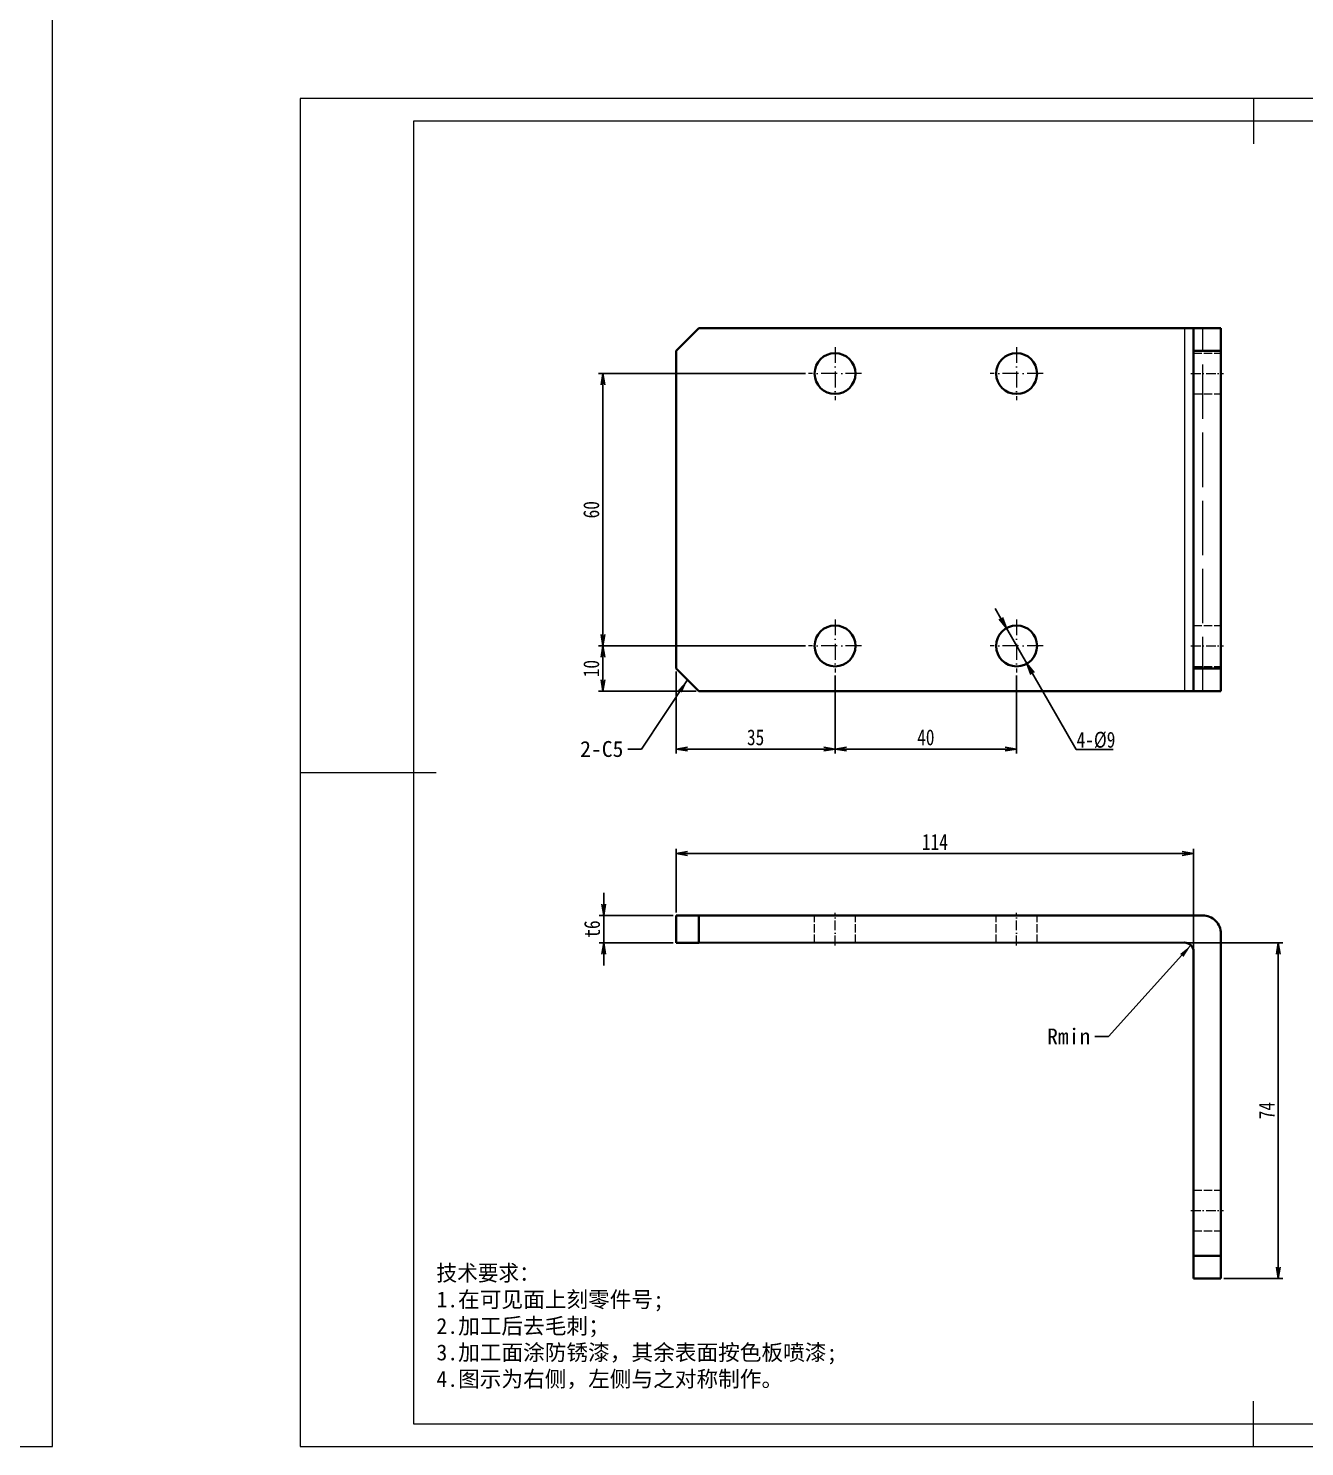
# Model space of a CAD drawing. Header units: millimetres. Extents: x -15766 to 80009, y -9701 to 15159.
# Drawn here: x -10271.5 to -9990.3, y 13253.7 to 13566.2 of the extents above; entities that cross this region are included whole.
import ezdxf

# ---------------------------------------------------------------- set-up
doc = ezdxf.new("R2010")
doc.units = ezdxf.units.MM
for name, pattern in [('CENTER-HOKUTO_1', [16, 13, -1, 1, -1]), ('DASHDOT', [18.5, 12, -3, 0.5, -3]), ('DASHED', [15, 12, -3]), ('HIDDEN-HOKUTO_1', [2, 1, -1])]:
    doc.linetypes.add(name, pattern=pattern)
doc.layers.get('DEFPOINTS').update_dxf_attribs({"lineweight": 18})
for name, color, linetype, lineweight in [('AM_7', 2, 'CENTER-HOKUTO_1', 18), ('AM_HID', 1, 'HIDDEN-HOKUTO_1', 18), ('AM_VIS', 7, 'Continuous', 18), ('CDRAFT0', 7, 'Continuous', 18), ('DIM', 253, 'Continuous', 20), ('title_frame', 7, 'Continuous', 18), ('word_dim', 9, 'Continuous', 18), ('粗实线层_1', 7, 'Continuous', 15)]:
    doc.layers.add(name, color=color, linetype=linetype, lineweight=lineweight)
doc.styles.add('DIM', font='', dxfattribs={"width": 0.8})
doc.styles.get('DIM').set_extended_font_data('NSimSun')
doc.dimstyles.new('1-1', dxfattribs={"dimtxt": 3.5, "dimasz": 3, "dimexe": 1, "dimexo": 0, "dimgap": 1, "dimtad": 1, "dimdsep": 46, "dimtxsty": 'DIM', "dimblk": '_CAXARROW', "dimcen": 0, "dimdle": 6, "dimclrd": 256, "dimclre": 256, "dimclrt": 3, "dimazin": 2, "dimtfac": 0.707107, "dimtmove": 0, "dimatfit": 3, "dimfxl": 0, "dimfrac": 2, "dimtolj": 1, "dimarcsym": 0})
doc.dimstyles.new('1-1$0', dxfattribs={"dimtxt": 3.5, "dimasz": 2.5, "dimexe": 1, "dimexo": 0.625, "dimgap": 0.8, "dimtad": 1, "dimdsep": 46, "dimtxsty": 'DIM', "dimblk": 'OPEN', "dimcen": 0, "dimdle": 5, "dimclrd": 256, "dimclre": 256, "dimclrt": 3, "dimazin": 3, "dimtfac": 0.5, "dimtmove": 0, "dimatfit": 3, "dimldrblk": 'OPEN', "dimfxl": 0, "dimtolj": 1, "dimarcsym": 0})
doc.dimstyles.new('1-1$3', dxfattribs={"dimtxt": 3.5, "dimasz": 2.5, "dimexe": 1, "dimexo": 0.625, "dimgap": 0.3, "dimtad": 1, "dimtih": 1, "dimtoh": 1, "dimdsep": 46, "dimtxsty": 'DIM', "dimblk": 'OPEN', "dimcen": 0, "dimdle": 5, "dimclrd": 256, "dimclre": 256, "dimclrt": 3, "dimazin": 3, "dimtfac": 0.5, "dimtmove": 0, "dimatfit": 3, "dimldrblk": 'OPEN', "dimfxl": 0, "dimtolj": 1, "dimarcsym": 0})

# ---------------------------------------------------------------- blocks, each defined once
blk = doc.blocks.new('*X589')
at = {"layer": 'CDRAFT0'}
for p, q in [((420, 297), (0, 297)), ((0, 297), (0, 0)), ((420, 0), (420, 297)), ((0, 0), (420, 0))]:
    blk.add_line(p, q, dxfattribs=at)
at = {"layer": '粗实线层_1'}
for p, q in [((210, 297), (210, 287)), ((415, 292), (25, 292)), ((25, 292), (25, 5)), ((415, 5), (415, 292)), ((0, 148.5), (30, 148.5)), ((420, 148.5), (410, 148.5)), ((210, 0), (210, 10)), ((25, 5), (415, 5))]:
    blk.add_line(p, q, dxfattribs=at)
blk = doc.blocks.new('_OPEN')
at = {"color": 0, "linetype": 'ByBlock', "lineweight": -2}
for p, q in [((-1, 0.166667), (0, 0)), ((-1, -0.166667), (0, 0)), ((0, 0), (-1, 0))]:
    blk.add_line(p, q, dxfattribs=at)
blk = doc.blocks.new('*D1037')
at = {"layer": 'DEFPOINTS', "color": 0, "transparency": 16777216}
for p in [(-10014.78, 13384.4), (-10128.78, 13370.75), (-10014.78, 13362.75)]:
    blk.add_point(p, dxfattribs=at)
at = {"layer": 'DIM', "linetype": 'Continuous', "lineweight": -2, "transparency": 16777216}
for p, q in [((-10128.78, 13371.38), (-10128.78, 13385.4)), ((-10126.28, 13384.4), (-10017.28, 13384.4)), ((-10014.78, 13363.38), (-10014.78, 13385.4))]:
    blk.add_line(p, q, dxfattribs=at)
at = {"layer": 'DIM', "lineweight": -2, "transparency": 16777216, "xscale": 2.5, "yscale": 2.5, "zscale": 2.5, "rotation": 180}
blk.add_blockref('_OPEN', (-10128.78, 13384.4), dxfattribs=at)
at = {"layer": 'DIM', "lineweight": -2, "transparency": 16777216, "xscale": 2.5, "yscale": 2.5, "zscale": 2.5}
blk.add_blockref('_OPEN', (-10014.78, 13384.4), dxfattribs=at)
at = {"layer": 'DIM', "color": 3, "transparency": 16777216, "insert": (-10071.78, 13386.95), "char_height": 3.5, "attachment_point": 5, "style": 'DIM'}
blk.add_mtext('\\A1;114', dxfattribs=at)
blk = doc.blocks.new('*D1038')
at = {"layer": 'DEFPOINTS', "color": 0, "transparency": 16777216}
for p in [(-10016.78, 13364.75), (-10008.78, 13290.75), (-9996.12, 13290.75)]:
    blk.add_point(p, dxfattribs=at)
at = {"layer": 'DIM', "linetype": 'Continuous', "lineweight": -2, "transparency": 16777216}
for p, q in [((-10016.16, 13364.75), (-9995.12, 13364.75)), ((-9996.12, 13362.25), (-9996.12, 13293.25)), ((-10008.16, 13290.75), (-9995.12, 13290.75))]:
    blk.add_line(p, q, dxfattribs=at)
at = {"layer": 'DIM', "lineweight": -2, "transparency": 16777216, "xscale": 2.5, "yscale": 2.5, "zscale": 2.5}
for p, rotation in [((-9996.12, 13364.75), 90), ((-9996.12, 13290.75), 270)]:
    blk.add_blockref('_OPEN', p, dxfattribs=dict(at, rotation=rotation))
at = {"layer": 'DIM', "color": 3, "transparency": 16777216, "insert": (-9998.67, 13327.75), "char_height": 3.5, "attachment_point": 5, "rotation": 90, "style": 'DIM'}
blk.add_mtext('\\A1;74', dxfattribs=at)
blk = doc.blocks.new('_CAXARROW')
blk.add_hatch(color=0).paths.add_polyline_path([(0, 0), (-1, 0.125), (-1, -0.125)], flags=0)
blk = doc.blocks.new('*D1039')
at = {"layer": 'DEFPOINTS', "color": 0, "transparency": 16777216}
for p in [(-10128.78, 13425.12), (-10093.78, 13424.27), (-10093.78, 13407.41)]:
    blk.add_point(p, dxfattribs=at)
at = {"layer": 'DIM', "linetype": 'Continuous', "lineweight": -2, "transparency": 16777216}
for p, q in [((-10128.78, 13424.49), (-10128.78, 13406.41)), ((-10093.78, 13423.64), (-10093.78, 13406.41)), ((-10126.28, 13407.41), (-10096.28, 13407.41))]:
    blk.add_line(p, q, dxfattribs=at)
at = {"layer": 'DIM', "lineweight": -2, "transparency": 16777216, "xscale": 2.5, "yscale": 2.5, "zscale": 2.5, "rotation": 180}
blk.add_blockref('_OPEN', (-10128.78, 13407.41), dxfattribs=at)
at = {"layer": 'DIM', "lineweight": -2, "transparency": 16777216, "xscale": 2.5, "yscale": 2.5, "zscale": 2.5}
blk.add_blockref('_OPEN', (-10093.78, 13407.41), dxfattribs=at)
at = {"layer": 'DIM', "color": 3, "transparency": 16777216, "insert": (-10111.28, 13409.96), "char_height": 3.5, "attachment_point": 5, "style": 'DIM'}
blk.add_mtext('\\A1;35', dxfattribs=at)
blk = doc.blocks.new('*D1040')
at = {"layer": 'DEFPOINTS', "color": 0, "transparency": 16777216}
for p in [(-10093.78, 13424.27), (-10053.78, 13424.27), (-10053.78, 13407.41)]:
    blk.add_point(p, dxfattribs=at)
at = {"layer": 'DIM', "linetype": 'Continuous', "lineweight": -2, "transparency": 16777216}
for p, q in [((-10093.78, 13423.64), (-10093.78, 13406.41)), ((-10053.78, 13423.64), (-10053.78, 13406.41)), ((-10091.28, 13407.41), (-10056.28, 13407.41))]:
    blk.add_line(p, q, dxfattribs=at)
at = {"layer": 'DIM', "lineweight": -2, "transparency": 16777216, "xscale": 2.5, "yscale": 2.5, "zscale": 2.5, "rotation": 180}
blk.add_blockref('_OPEN', (-10093.78, 13407.41), dxfattribs=at)
at = {"layer": 'DIM', "lineweight": -2, "transparency": 16777216, "xscale": 2.5, "yscale": 2.5, "zscale": 2.5}
blk.add_blockref('_OPEN', (-10053.78, 13407.41), dxfattribs=at)
at = {"layer": 'DIM', "color": 3, "transparency": 16777216, "insert": (-10073.78, 13409.96), "char_height": 3.5, "attachment_point": 5, "style": 'DIM'}
blk.add_mtext('\\A1;40', dxfattribs=at)
blk = doc.blocks.new('*D1041')
at = {"layer": 'DEFPOINTS', "color": 0, "transparency": 16777216}
for p in [(-10144.92, 13430.12), (-10099.63, 13430.12), (-10123.78, 13420.12)]:
    blk.add_point(p, dxfattribs=at)
at = {"layer": 'DIM', "linetype": 'Continuous', "lineweight": -2, "transparency": 16777216}
for p, q in [((-10100.26, 13430.12), (-10145.92, 13430.12)), ((-10144.92, 13422.62), (-10144.92, 13427.62)), ((-10124.41, 13420.12), (-10145.92, 13420.12))]:
    blk.add_line(p, q, dxfattribs=at)
at = {"layer": 'DIM', "lineweight": -2, "transparency": 16777216, "xscale": 2.5, "yscale": 2.5, "zscale": 2.5}
for p, rotation in [((-10144.92, 13430.12), 90), ((-10144.92, 13420.12), 270)]:
    blk.add_blockref('_OPEN', p, dxfattribs=dict(at, rotation=rotation))
at = {"layer": 'DIM', "color": 3, "transparency": 16777216, "insert": (-10147.47, 13425.12), "char_height": 3.5, "attachment_point": 5, "rotation": 90, "style": 'DIM'}
blk.add_mtext('\\A1;10', dxfattribs=at)
blk = doc.blocks.new('*D1042')
at = {"layer": 'DEFPOINTS', "color": 0, "transparency": 16777216}
for p in [(-10144.92, 13490.12), (-10099.63, 13490.12), (-10099.63, 13430.12)]:
    blk.add_point(p, dxfattribs=at)
at = {"layer": 'DIM', "linetype": 'Continuous', "lineweight": -2, "transparency": 16777216}
for p, q in [((-10100.26, 13490.12), (-10145.92, 13490.12)), ((-10144.92, 13432.62), (-10144.92, 13487.62)), ((-10100.26, 13430.12), (-10145.92, 13430.12))]:
    blk.add_line(p, q, dxfattribs=at)
at = {"layer": 'DIM', "lineweight": -2, "transparency": 16777216, "xscale": 2.5, "yscale": 2.5, "zscale": 2.5}
for p, rotation in [((-10144.92, 13490.12), 90), ((-10144.92, 13430.12), 270)]:
    blk.add_blockref('_OPEN', p, dxfattribs=dict(at, rotation=rotation))
at = {"layer": 'DIM', "color": 3, "transparency": 16777216, "insert": (-10147.47, 13460.12), "char_height": 3.5, "attachment_point": 5, "rotation": 90, "style": 'DIM'}
blk.add_mtext('\\A1;60', dxfattribs=at)
blk = doc.blocks.new('*D1046')
at = {"layer": 'DEFPOINTS', "color": 0, "transparency": 16777216}
for p in [(-10056.03, 13434.02), (-10051.54, 13426.22)]:
    blk.add_point(p, dxfattribs=at)
at = {"layer": 'DIM', "linetype": 'Continuous', "lineweight": -2, "transparency": 16777216}
for p, q in [((-10057.27, 13436.18), (-10058.52, 13438.35)), ((-10056.03, 13434.02), (-10051.54, 13426.22)), ((-10040.67, 13407.33), (-10050.29, 13424.05)), ((-10032.49, 13407.33), (-10040.67, 13407.33))]:
    blk.add_line(p, q, dxfattribs=at)
at = {"layer": 'DIM', "lineweight": -2, "transparency": 16777216, "xscale": 2.5, "yscale": 2.5, "zscale": 2.5}
for p, rotation in [((-10056.03, 13434.02), 299.9097864700344), ((-10051.54, 13426.22), 119.9097864700344)]:
    blk.add_blockref('_OPEN', p, dxfattribs=dict(at, rotation=rotation))
at = {"layer": 'DIM', "color": 3, "transparency": 16777216, "insert": (-10036.29, 13409.38), "char_height": 3.5, "attachment_point": 5, "style": 'DIM'}
blk.add_mtext('\\A1;4-%%c9', dxfattribs=at)
blk = doc.blocks.new('*D1230')
at = {"layer": 'DEFPOINTS', "color": 0, "transparency": 16777216}
for p in [(-10144.75, 13370.75), (-10128.78, 13370.75), (-10128.78, 13364.75)]:
    blk.add_point(p, dxfattribs=at)
at = {"layer": 'DIM', "linetype": 'Continuous', "lineweight": -2, "transparency": 16777216}
for p, q in [((-10144.75, 13373.25), (-10144.75, 13375.75)), ((-10129.41, 13370.75), (-10145.75, 13370.75)), ((-10144.75, 13364.75), (-10144.75, 13370.75)), ((-10129.41, 13364.75), (-10145.75, 13364.75)), ((-10144.75, 13362.25), (-10144.75, 13359.75))]:
    blk.add_line(p, q, dxfattribs=at)
at = {"layer": 'DIM', "lineweight": -2, "transparency": 16777216, "xscale": 2.5, "yscale": 2.5, "zscale": 2.5}
for p, rotation in [((-10144.75, 13370.75), 270), ((-10144.75, 13364.75), 90)]:
    blk.add_blockref('_OPEN', p, dxfattribs=dict(at, rotation=rotation))
at = {"layer": 'DIM', "color": 3, "transparency": 16777216, "insert": (-10147.3, 13367.75), "char_height": 3.5, "attachment_point": 5, "rotation": 90, "style": 'DIM'}
blk.add_mtext('\\A1;t6', dxfattribs=at)

msp = doc.modelspace()

# ---------------------------------------------------------------- linework, layer by layer
at = {"color": 7, "lineweight": 13}
msp.add_line((-10016.78213, 13500.11607), (-10016.78213, 13420.11607), dxfattribs=at)
at = {"layer": 'AM_7', "linetype": 'DASHDOT', "lineweight": 13, "ltscale": 0.292499}
for p, q in [((-10093.78213, 13495.96605), (-10093.78213, 13484.2661)), ((-10053.78213, 13495.96605), (-10053.78213, 13484.2661)), ((-10093.78213, 13435.96605), (-10093.78213, 13424.2661)), ((-10053.78213, 13435.96605), (-10053.78213, 13424.2661))]:
    msp.add_line(p, q, dxfattribs=at)
at = {"layer": 'AM_7', "linetype": 'DASHDOT', "lineweight": 13, "ltscale": 0.292505}
for p, q in [((-10087.93154, 13490.11607), (-10099.63174, 13490.11607)), ((-10047.93154, 13490.11607), (-10059.63174, 13490.11607)), ((-10087.93154, 13430.11607), (-10099.63174, 13430.11607)), ((-10047.93154, 13430.11607), (-10059.63174, 13430.11607))]:
    msp.add_line(p, q, dxfattribs=at)
at = {"layer": 'AM_7', "linetype": 'DASHDOT', "lineweight": 13, "ltscale": 0.17998}
for p, q in [((-10015.38174, 13490.11607), (-10008.18252, 13490.11607)), ((-10015.38174, 13430.11607), (-10008.18252, 13430.11607)), ((-10015.38174, 13305.75047), (-10008.18252, 13305.75047))]:
    msp.add_line(p, q, dxfattribs=at)
at = {"layer": 'AM_7', "linetype": 'DASHDOT', "lineweight": 13, "ltscale": 0.179996}
msp.add_line((-10093.78213, 13364.15062), (-10093.78213, 13371.35045), dxfattribs=at)
at = {"layer": 'AM_7', "linetype": 'DASHDOT', "lineweight": 13, "ltscale": 0.179999}
msp.add_line((-10053.78213, 13364.15062), (-10053.78213, 13371.35057), dxfattribs=at)
at = {"layer": 'AM_HID', "linetype": 'DASHED', "lineweight": 13}
msp.add_line((-10012.78213, 13420.11607), (-10012.78213, 13500.11607), dxfattribs=at)
at = {"layer": 'AM_HID', "linetype": 'DASHED', "lineweight": 13, "ltscale": 0.15}
for p, q in [((-10014.78213, 13494.61607), (-10008.78213, 13494.61607)), ((-10014.78213, 13485.61607), (-10008.78213, 13485.61607)), ((-10014.78213, 13434.61607), (-10008.78213, 13434.61607)), ((-10014.78213, 13425.61607), (-10008.78213, 13425.61607)), ((-10123.78213, 13370.75047), (-10123.78213, 13364.75047)), ((-10014.78213, 13310.25047), (-10008.78213, 13310.25047)), ((-10014.78213, 13310.25047), (-10008.78213, 13310.25047)), ((-10014.78213, 13301.25047), (-10008.78213, 13301.25047)), ((-10014.78213, 13301.25047), (-10008.78213, 13301.25047)), ((-10014.78213, 13295.75047), (-10008.78213, 13295.75047))]:
    msp.add_line(p, q, dxfattribs=at)
at = {"layer": 'AM_HID', "linetype": 'DASHED', "lineweight": 13, "ltscale": 0.149997}
for p, q in [((-10098.28213, 13364.75059), (-10098.28213, 13370.75047)), ((-10098.28213, 13364.75059), (-10098.28213, 13370.75047)), ((-10089.28213, 13364.75059), (-10089.28213, 13370.75047)), ((-10089.28213, 13364.75059), (-10089.28213, 13370.75047)), ((-10058.28213, 13364.75059), (-10058.28213, 13370.75047)), ((-10058.28213, 13364.75059), (-10058.28213, 13370.75047)), ((-10049.28213, 13364.75059), (-10049.28213, 13370.75047)), ((-10049.28213, 13364.75059), (-10049.28213, 13370.75047))]:
    msp.add_line(p, q, dxfattribs=at)
at = {"layer": 'AM_VIS', "lineweight": 35, "ltscale": 0.176777}
for p, q in [((-10128.78213, 13495.11607), (-10123.78213, 13500.11607)), ((-10123.78213, 13420.11607), (-10128.78213, 13425.11607))]:
    msp.add_line(p, q, dxfattribs=at)
at = {"layer": 'AM_VIS', "lineweight": 35}
for p, q in [((-10123.78213, 13500.11607), (-10016.78213, 13500.11607)), ((-10128.78213, 13495.11607), (-10128.78213, 13425.11607)), ((-10014.78213, 13495.11607), (-10014.78213, 13425.11607)), ((-10008.78213, 13495.11607), (-10008.78213, 13425.11607)), ((-10123.78213, 13420.11607), (-10016.78213, 13420.11607)), ((-10012.78213, 13370.75047), (-10123.78213, 13370.75047)), ((-10008.78213, 13295.75047), (-10008.78213, 13366.75047)), ((-10123.78213, 13364.75047), (-10016.78213, 13364.75071)), ((-10014.78213, 13362.75071), (-10014.78213, 13295.75047))]:
    msp.add_line(p, q, dxfattribs=at)
at = {"layer": 'AM_VIS', "lineweight": 35, "ltscale": 0.035352}
for p, q in [((-10015.36806, 13500.11607), (-10016.78213, 13500.11607)), ((-10016.78213, 13420.11607), (-10015.36806, 13420.11607))]:
    msp.add_line(p, q, dxfattribs=at)
at = {"layer": 'AM_VIS', "lineweight": 35, "ltscale": 0.014648}
for p, q in [((-10015.36806, 13500.11607), (-10014.78213, 13500.11607)), ((-10015.36806, 13420.11607), (-10014.78213, 13420.11607))]:
    msp.add_line(p, q, dxfattribs=at)
at = {"layer": 'AM_VIS', "lineweight": 35, "ltscale": 0.15}
for p, q in [((-10008.78213, 13500.11607), (-10014.78213, 13500.11607)), ((-10014.78213, 13495.11607), (-10008.78213, 13495.11607)), ((-10008.78213, 13425.11607), (-10014.78213, 13425.11607)), ((-10014.78213, 13420.11607), (-10008.78213, 13420.11607)), ((-10128.78213, 13370.75047), (-10128.78213, 13364.75047)), ((-10123.78213, 13364.75047), (-10123.78213, 13370.75047)), ((-10008.78213, 13295.75047), (-10014.78213, 13295.75047)), ((-10014.78213, 13290.75047), (-10008.78213, 13290.75047))]:
    msp.add_line(p, q, dxfattribs=at)
at = {"layer": 'AM_VIS', "lineweight": 35, "ltscale": 0.125}
for p, q in [((-10014.78213, 13500.11607), (-10014.78213, 13495.11607)), ((-10008.78213, 13495.11607), (-10008.78213, 13500.11607)), ((-10014.78213, 13425.11607), (-10014.78213, 13420.11607)), ((-10008.78213, 13420.11607), (-10008.78213, 13425.11607)), ((-10123.78213, 13370.75047), (-10128.78213, 13370.75047)), ((-10128.78213, 13364.75047), (-10123.78213, 13364.75047)), ((-10014.78213, 13295.75047), (-10014.78213, 13290.75047)), ((-10008.78213, 13290.75047), (-10008.78213, 13295.75047))]:
    msp.add_line(p, q, dxfattribs=at)
at = {"layer": 'AM_VIS', "lineweight": 35}
for centre in [(-10093.78213, 13490.11607), (-10053.78213, 13490.11607), (-10093.78213, 13430.11607), (-10053.78213, 13430.11607)]:
    msp.add_circle(centre, 4.5, dxfattribs=at)
for centre, radius, end in [((-10012.78213, 13366.75047), 4, 90.000003), ((-10016.78213, 13362.75071), 2, 90.000105)]:
    msp.add_arc(centre, radius, 0, end, dxfattribs=at)

# ---------------------------------------------------------------- block references
at = {"layer": 'title_frame', "xscale": 4, "yscale": 4, "zscale": 4}
msp.add_blockref('*X589', (-11946.16513, 13253.73384), dxfattribs=at)
at = {"layer": 'title_frame'}
msp.add_blockref('*X589', (-10211.62198, 13253.73384), dxfattribs=at)

# ---------------------------------------------------------------- texts
at = {"layer": 'DIM', "color": 3, "char_height": 3.5, "attachment_point": 9}
for s, insert in [('\\A1;2-C5', (-10140.41105, 13405.60792)), ('\\A1;Rmin', (-10037.53651, 13342.33921))]:
    msp.add_mtext(s, dxfattribs=dict(at, insert=insert))
at = {"layer": 'word_dim', "linetype": 'Continuous', "ltscale": 4, "insert": (-10181.5876, 13293.73936), "char_height": 3.5, "width": 139.6035818, "attachment_point": 1}
msp.add_mtext('{\\C3;技术要求：\\P\\fNSimSun|b0|i0|c134|p49;1\\fSimSun|b0|i0|c134|p49;.在可见面上刻零件号;\\P2.加工后去毛刺；\\P3.加工面涂防锈漆，其余表面按色板喷漆;\\P\\fNSimSun|b0|i0|c134|p49;4\\fSimSun|b0|i0|c134|p49;.图示为右侧，左侧与之对称制作。\\P         }', dxfattribs=at)

# ---------------------------------------------------------------- dimensions: what is measured, and where the dimension line sits
at = {"layer": 'DIM', "color": 3, "true_color": 0x00ff00}
for base, p1, p2, picture, middle in [((-10144.91886, 13490.11607), (-10099.63174, 13430.11607), (-10099.63174, 13490.11607), '*D1042', (-10147.46886, 13460.11607)), ((-10144.91886, 13430.11607), (-10123.78213, 13420.11607), (-10099.63174, 13430.11607), '*D1041', (-10147.46886, 13425.11607)), ((-9996.12275, 13290.75047), (-10016.78213, 13364.75071), (-10008.78213, 13290.75047), '*D1038', (-9998.67275, 13327.75059))]:
    dim = msp.add_linear_dim(base=base, p1=p1, p2=p2, angle=90, dimstyle='1-1$0', dxfattribs=at)
    dim.commit()
    dim.dimension.update_dxf_attribs({"geometry": picture, "text_midpoint": middle})
dim = msp.add_diameter_dim_2p(p1=(-10056.02599, 13434.01672), p2=(-10051.53827, 13426.21542), dimstyle='1-1$3', override={"dimpost": '4-%%c<>'}, dxfattribs=at)
dim.commit()
dim.dimension.update_dxf_attribs({"geometry": '*D1046', "text_midpoint": (-10036.28836, 13407.32557), "dimtype": 163})
for base, p1, p2, picture, middle in [((-10093.78213, 13407.40975), (-10128.78213, 13425.11607), (-10093.78213, 13424.2661), '*D1039', (-10111.28213, 13409.95975)), ((-10053.78213, 13407.40975), (-10093.78213, 13424.2661), (-10053.78213, 13424.2661), '*D1040', (-10073.78213, 13409.95975)), ((-10014.78213, 13384.40173), (-10128.78213, 13370.75047), (-10014.78213, 13362.75071), '*D1037', (-10071.78213, 13386.95173))]:
    dim = msp.add_linear_dim(base=base, p1=p1, p2=p2, dimstyle='1-1$0', dxfattribs=at)
    dim.commit()
    dim.dimension.update_dxf_attribs({"geometry": picture, "text_midpoint": middle})
dim = msp.add_linear_dim(base=(-10144.74903, 13370.75047), p1=(-10128.78213, 13364.75047), p2=(-10128.78213, 13370.75047), angle=90, dimstyle='1-1$0', override={"dimpost": 't<>'}, dxfattribs=at)
dim.commit()
dim.dimension.update_dxf_attribs({"geometry": '*D1230', "text_midpoint": (-10147.29903, 13367.75047)})

# ---------------------------------------------------------------- leaders
at = {"layer": 'DIM', "color": 3, "true_color": 0x00ff00, "annotation_type": 0, "has_hookline": 1, "hookline_direction": 1}
for points, text_width in [([(-10126.28213, 13422.61607), (-10136.41105, 13407.35792), (-10139.41105, 13407.35792)], 12.83333), ([(-10015.36791, 13364.16493), (-10033.53651, 13344.08921), (-10036.53651, 13344.08921)], 10.5)]:
    msp.add_leader(points, dimstyle='1-1', override={"dimgap": 1, "dimtad": 0}, dxfattribs=dict(at, text_width=text_width))

doc.saveas('drawing.dxf')
